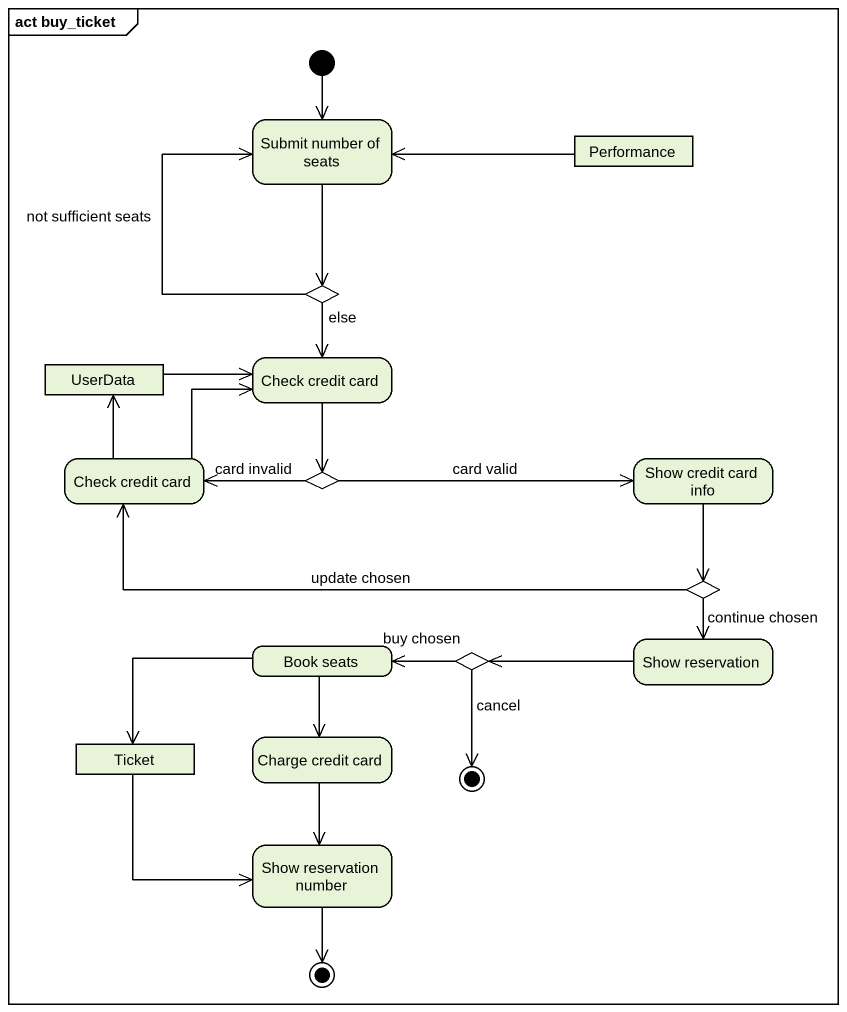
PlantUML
@startuml
mainframe act buy_ticket
hide empty description
state "Submit number of seats" as Submit_number_of_seats
state Performance <<object>>
state choice1 <<choice>>
state UserData <<object>>
state "Check credit card" as Check_credit_card
state "Check credit card" as Check_credit_card_2
state "Show credit card info" as Show_credit_card_info
state choice2 <<choice>>
state choice3 <<choice>>
state "Book seats" as Book_seats
state choice4 <<choice>>
state "Show reservation" as Show_reservation
state Ticket <<object>>
state "Charge credit card" as Charge_credit_card
state final1 <<end>>
state "Show reservation number" as Show_reservation_number
state final2 <<end>>
[*] --> Submit_number_of_seats
Submit_number_of_seats --> choice1
Performance -left-> Submit_number_of_seats
choice1 -up-> Submit_number_of_seats : not sufficient seats
choice1 --> Check_credit_card : else
UserData -right-> Check_credit_card
Check_credit_card --> choice2
Check_credit_card_2 -up-> UserData
Check_credit_card_2 -right-> Check_credit_card
Show_credit_card_info --> choice3
choice2 -left-> Check_credit_card_2 : card invalid
choice2 -right-> Show_credit_card_info : card valid
choice3 -left-> Check_credit_card_2 : update chosen
choice3 --> Show_reservation : continue chosen
Book_seats -left-> Ticket
Book_seats --> Charge_credit_card
choice4 -left-> Book_seats : buy chosen
choice4 --> final1 : cancel
Show_reservation -left-> choice4
Ticket --> Show_reservation_number
Charge_credit_card --> Show_reservation_number
Show_reservation_number --> final2
@enduml
